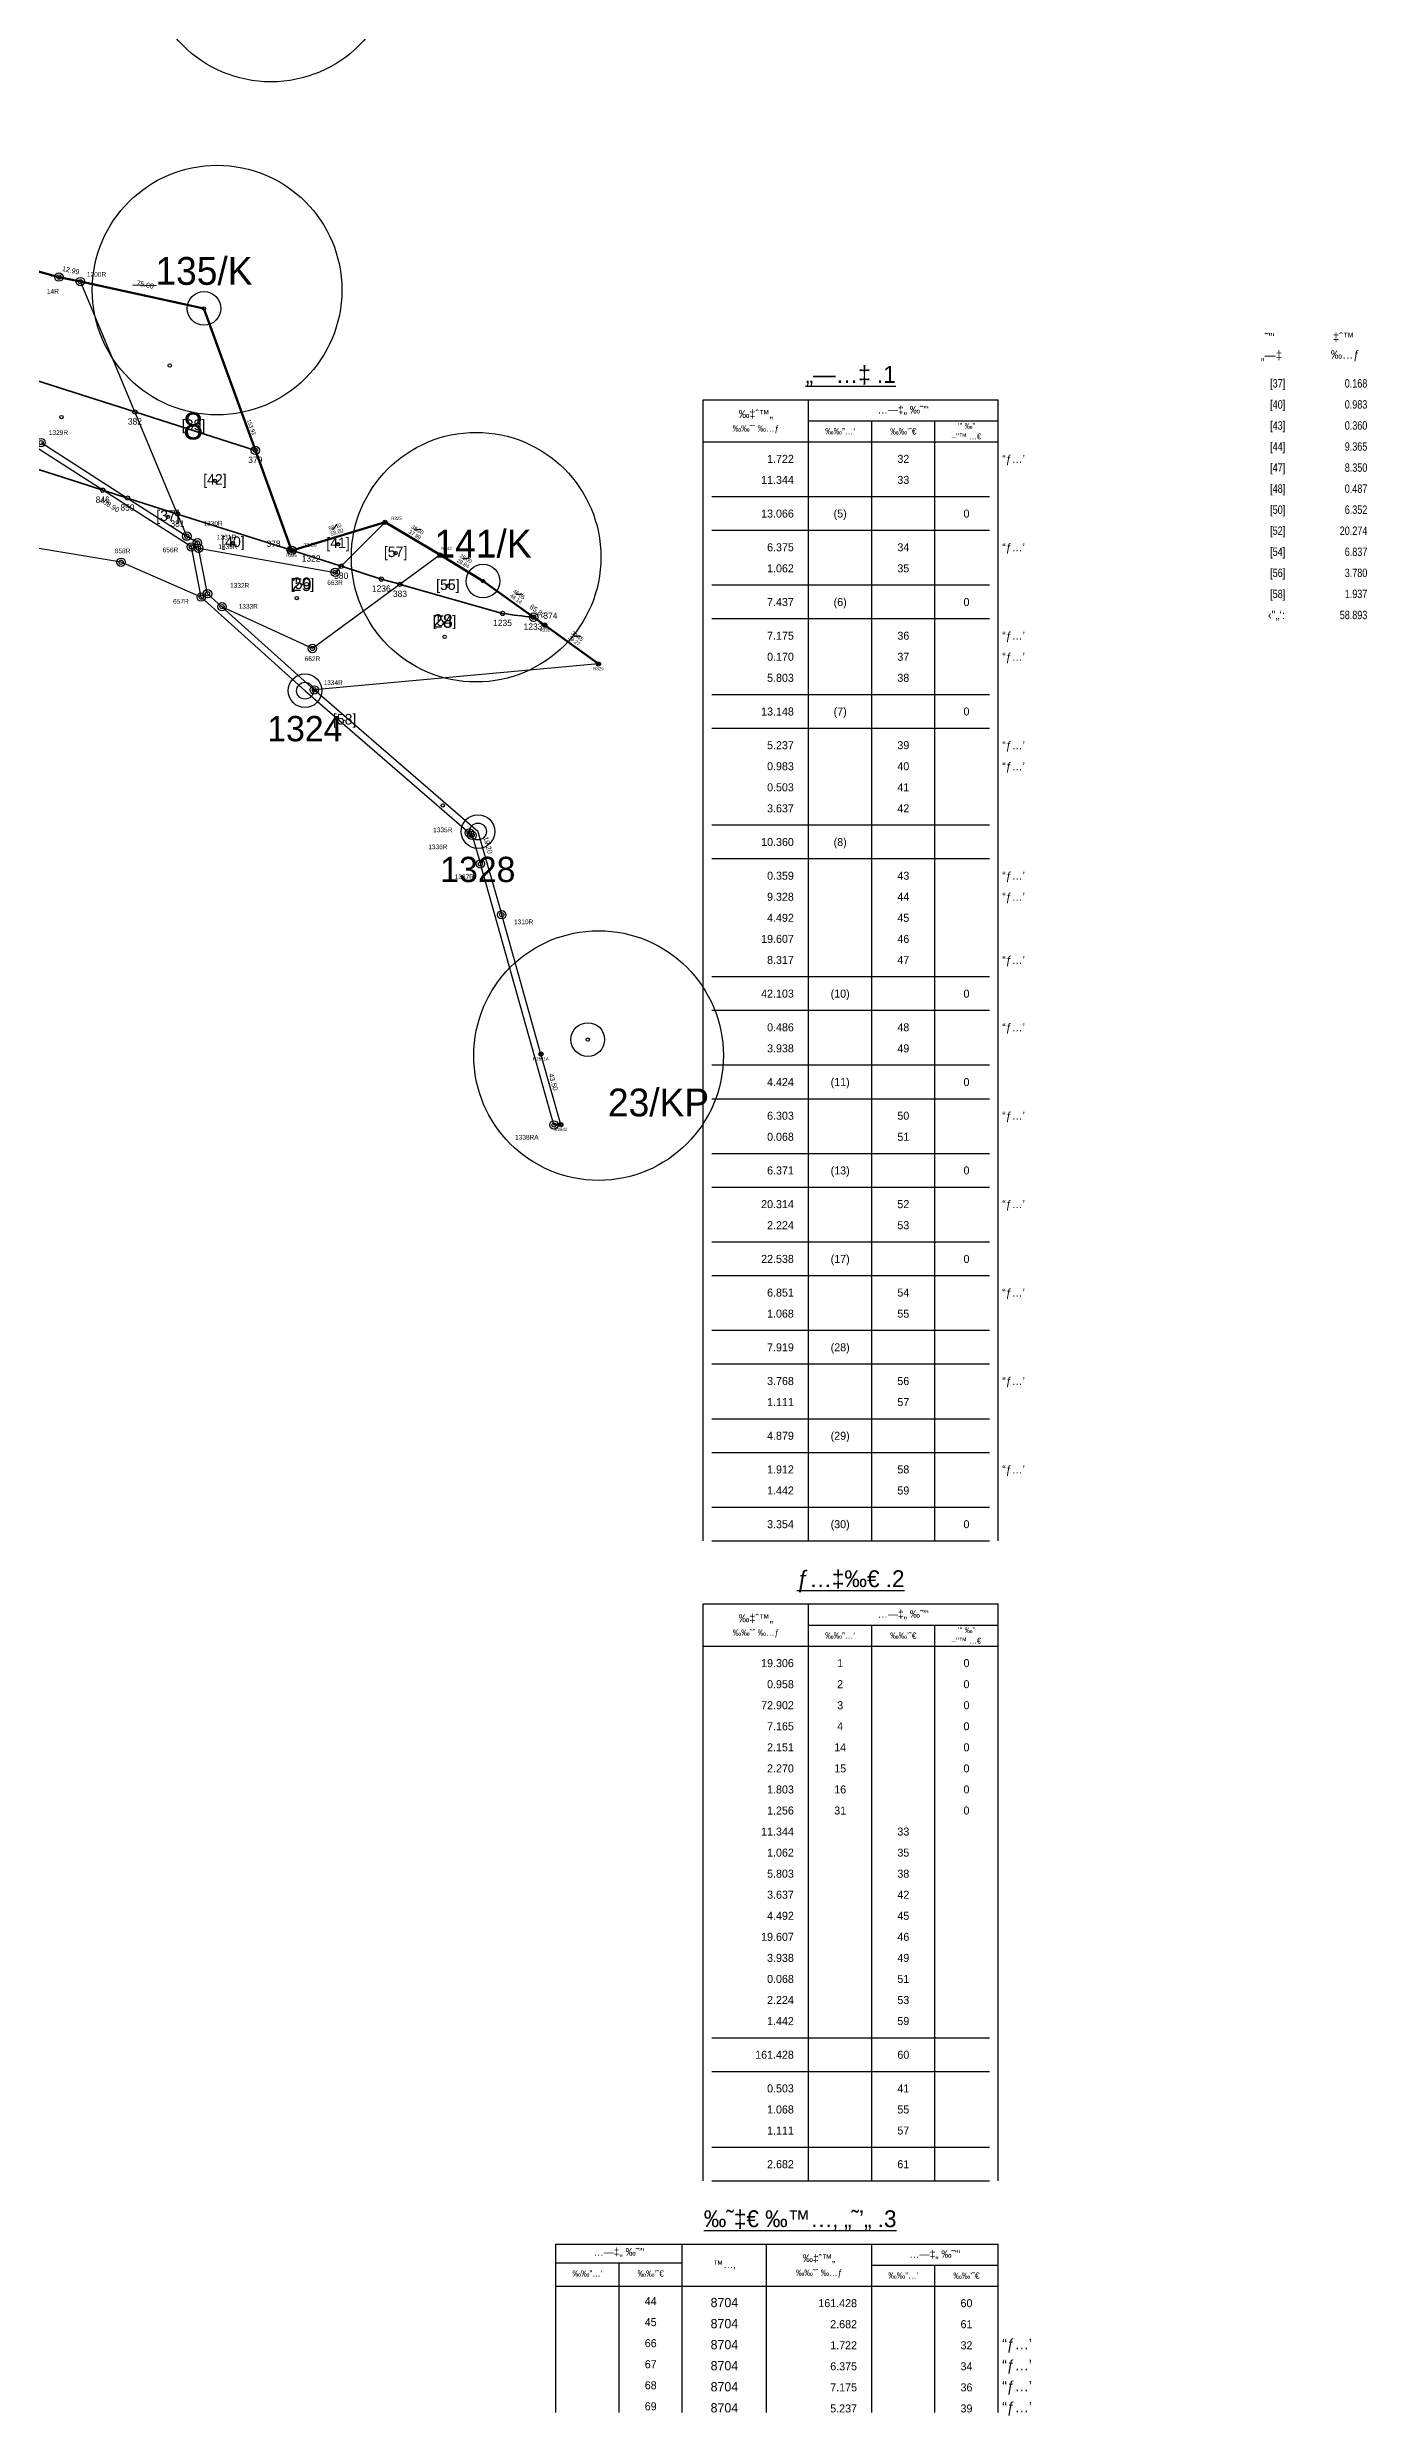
# Model space of a CAD drawing. Extents: x 203138 to 206017, y 706094 to 708786.
# Drawn here: x 205231 to 206017, y 706094 to 707500 of the extents above; entities that cross this region are included whole.
import ezdxf
from ezdxf.enums import TextEntityAlignment as Align

# ---------------------------------------------------------------- set-up
doc = ezdxf.new("R2010")
doc.units = 0
doc.header["$LTSCALE"] = 75
doc.header["$MEASUREMENT"] = 0
for name, color, linetype in [('DEF_POINT', 7, 'Continuous'), ('PCLS007R', 1, 'Continuous'), ('PCLS014', 5, 'Continuous'), ('SRVS006', 4, 'Continuous'), ('SRVS007', 7, 'Continuous'), ('ud_pclp004', 7, 'Continuous'), ('ud_pcls003', 30, 'Continuous'), ('UD_PCLS008', 2, 'Continuous'), ('UD_PCLS011', 7, 'Continuous'), ('UD_REP_TABLES', 7, 'Continuous'), ('UD_SRVS003', 4, 'Continuous'), ('UD_SRVS006', 6, 'Continuous'), ('UD_SRVS007', 3, 'Continuous')]:
    doc.layers.add(name, color=color, linetype=linetype)
doc.layers.add('ud_pclp001', color=3, linetype='Continuous', lineweight=60)
doc.layers.add('UD_PCLP011', color=1, linetype='Continuous', lineweight=35)
doc.layers.get('SRVS006').off()
doc.layers.get('SRVS007').off()
doc.styles.add('HEBTXT', font='HEBTXT.shx')

# ---------------------------------------------------------------- blocks, each defined once
blk = doc.blocks.new('SRVS006')
for radius in [1, 0.5]:
    blk.add_circle((0, 0), radius)
at = {"layer": 'DEFPOINTS'}
blk.add_circle((0, 0), 0.003, dxfattribs=at)
at = {"style": 'HEBTXT'}
blk.add_attdef('NAME', text='', height=1.5, dxfattribs=at).set_placement((-0.01, -3), align=Align.CENTER)
for tag, flags, p in [('KIND', 1, (0, -6.04, 0)), ('HEIGHT', 1, (0, -8, 0)), ('SOURCE-CODE', 9, (0, -9.96, 0)), ('MARK-CODE', 9, (0, -11.92, 0)), ('KIND_2', 9, (0, -14.1, 0)), ('UDKIND', 9, (0, -16.19, 0))]:
    blk.add_attdef(tag, text='', height=1.8, dxfattribs=dict(at, flags=flags)).set_placement(p, align=Align.CENTER)
blk = doc.blocks.new('PCLS014')
blk.add_circle((0, 0), 0.00313)
at = {"color": 240, "width": 3.5, "flags": 8}
blk.add_attdef('CROSS', text='', height=2, dxfattribs=at).set_placement((-0.1, 4.8), align=Align.MIDDLE)
at = {"style": 'HEBTXT', "width": 0.8}
blk.add_attdef('FRONT-LEN', text='', height=1.88, dxfattribs=at).set_placement((0, 1.2), align=Align.CENTER)
at = {"color": 240, "style": 'HEBTXT', "width": 0.8}
blk.add_attdef('REGISTER', text='', height=1.88, dxfattribs=at).set_placement((-0.1, 4.8), align=Align.MIDDLE)
at = {"style": 'HEBTXT'}
blk.add_attdef('NOTE', text='', height=1.88, dxfattribs=at).set_placement((0, 6.3), align=Align.CENTER)
blk = doc.blocks.new('PCLS007')
blk.add_circle((0, 0), 0.00313)
at = {"style": 'HEBTXT'}
blk.add_attdef('FRONT-LEN', text='', height=1.88, dxfattribs=at).set_placement((0, 1.25), align=Align.CENTER)
blk = doc.blocks.new('SRVS007')
blk.add_circle((0, 0), 0.5)
at = {"layer": 'DEFPOINTS'}
blk.add_circle((0, 0), 0.003, dxfattribs=at)
at = {"style": 'HEBTXT'}
blk.add_attdef('NAME', text='', height=1.5, dxfattribs=at).set_placement((-0.01, -3), align=Align.CENTER)
for tag, flags, p in [('KIND', 1, (0, -6.04, 0)), ('SOURCE-CODE', 9, (0, -9.96, 0)), ('MARK-CODE', 9, (0, -11.92, 0)), ('HEIGHT', 1, (0, -8, 0)), ('UDKIND', 9, (0, -16.29, 0)), ('KIND_2', 9, (0, -14.1, 0))]:
    blk.add_attdef(tag, text='', height=1.8, dxfattribs=dict(at, flags=flags)).set_placement(p, align=Align.CENTER)
blk = doc.blocks.new('PCLS003')
at = {"layer": 'DEF_POINT'}
for p, q in [((0.11, 0), (-0.11, 0)), ((0, -0.11), (0, 0.11))]:
    blk.add_line(p, q, dxfattribs=at)
at = {"style": 'HEBTXT'}
blk.add_attdef('PARCEL', text='', height=1.5, dxfattribs=at).set_placement((0, 0.7), align=Align.MIDDLE_CENTER)
at = {"style": 'HEBTXT', "flags": 1}
for tag, p in [('AREA_CALC', (0, -3.9)), ('BLOCK', (0, -1.9)), ('AREA_LEGAL', (0, -5.9)), ('LOT', (0, -8.5)), ('LAND_USE', (0, -12.5)), ('PLAN', (0, -10.5)), ('CAPTION', (0.04, -14.27))]:
    blk.add_attdef(tag, text='', height=1.5, dxfattribs=at).set_placement(p, align=Align.CENTER)
blk = doc.blocks.new('PCLS008')
at = {"layer": 'DEF_POINT'}
for p, q in [((0.1, 0), (-0.1, 0)), ((0, -0.1), (0, 0.1))]:
    blk.add_line(p, q, dxfattribs=at)
at = {"style": 'HEBTXT'}
blk.add_attdef('PARCEL', text='', height=1.5, dxfattribs=at).set_placement((0, 0.7), align=Align.MIDDLE_CENTER)
at = {"style": 'HEBTXT', "flags": 1}
for tag, p in [('AREA_LEGAL', (0, -5.9)), ('AREA_CALC', (0, -3.9)), ('LAND_USE', (0, -12.5)), ('BLOCK', (0, -1.9)), ('PLAN', (0, -10.5)), ('LOT', (0, -8.5)), ('CAPTION', (-0.2, -14.2))]:
    blk.add_attdef(tag, text='', height=1.5, dxfattribs=at).set_placement(p, align=Align.CENTER)
blk = doc.blocks.new('MRK')
blk.add_circle((0, 0), 1)
blk = doc.blocks.new('SRVS003')
for centre, radius in [((0, 0, 0), 1), ((0, 0), 0.1)]:
    blk.add_circle(centre, radius)
at = {"style": 'HEBTXT'}
for tag, height, p in [('NAME', 1.65, (0, 1.4)), ('HEIGHT', 1.8, (0, -3.2))]:
    blk.add_attdef(tag, text='', height=height, dxfattribs=at).set_placement(p, align=Align.CENTER)
for tag, flags, p in [('KIND', 1, (0, -5.4)), ('SOURCE-CODE', 9, (0, -7.6)), ('MARK-CODE', 9, (0, -9.8)), ('KIND_2', 9, (0, -11.97, 0)), ('UDKIND', 9, (0, -14.01))]:
    blk.add_attdef(tag, text='', height=1.8, dxfattribs=dict(at, flags=flags)).set_placement(p, align=Align.CENTER)
blk = doc.blocks.new('SU76_40')
for p, q in [((-70, 5), (0, 5)), ((-70, -5), (-70, 5)), ((-45, -5), (-45, 5)), ((-45, 0), (0, 0)), ((-30, -5), (-30, 0)), ((-15, -5), (-15, 0)), ((0, -5), (0, 5)), ((-70, -5), (0, -5))]:
    blk.add_line(p, q)
at = {"color": 2, "style": 'HEBTXT'}
for s, height, p in [('‰‡ˆ™„', 1.9, (-57.5, 1.5)), ('…—‡„ ‰˜”‘', 1.8, (-22.5, 2.5)), ('‰‰˜ˆ ‰…ƒ', 1.5, (-57.5, -2)), ('‰‰”…‘', 1.5, (-37.5, -2.5)), ('‰‰’˜€', 1.5, (-22.5, -2.5)), ('–"™ …€', 1.4, (-7.500235, -3.725256)), ('’" ‰”', 1.4, (-7.500235, -1.225256))]:
    blk.add_text(s, height=height, dxfattribs=at).set_placement(p, align=Align.MIDDLE)
at = {"style": 'HEBTXT'}
blk.add_attdef('TAB_NAME', text='', height=4, dxfattribs=at).set_placement((-35, 9), align=Align.CENTER)
blk = doc.blocks.new('SU76_41')
for p, q in [((-70, -5), (-70, 0)), ((-45, -5), (-45, 0)), ((-30, -5), (-30, 0)), ((-15, -5), (-15, 0)), ((0, -5), (0, 0))]:
    blk.add_line(p, q)
at = {"color": 2, "style": 'HEBTXT'}
blk.add_attdef('HN_AREA', text='', height=1.9, dxfattribs=at).set_placement((-48.5, -5), align=Align.RIGHT)
for tag, p in [('HN_FINAL', (-37.5, -5)), ('HN_TEMP', (-22.5, -5)), ('HN_TAB', (-7.5, -5))]:
    blk.add_attdef(tag, text='', height=1.9, dxfattribs=at).set_placement(p, align=Align.CENTER)
blk.add_attdef('REMARK', (1, -5), '', height=1.9, dxfattribs=at)
blk = doc.blocks.new('SU76_42')
for p, q in [((-70, -11), (-70, 0)), ((-45, -11), (-45, 0)), ((-30, -11), (-30, 0)), ((-15, -11), (-15, 0)), ((0, -11), (0, 0)), ((-68, -3), (-2, -3)), ((-68, -11), (-2, -11))]:
    blk.add_line(p, q)
at = {"color": 2, "style": 'HEBTXT'}
blk.add_attdef('REMARK', (1, -8), '', height=2.5, dxfattribs=at)
blk.add_attdef('HN_AREA', text='', height=1.9, dxfattribs=at).set_placement((-48.5, -8), align=Align.RIGHT)
for tag, p in [('HN_FINAL', (-37.5, -8)), ('HN_TEMP', (-22.5, -8)), ('HN_TAB', (-7.5, -8))]:
    blk.add_attdef(tag, text='', height=1.9, dxfattribs=at).set_placement(p, align=Align.CENTER)
blk = doc.blocks.new('SU76_45')
for p, q in [((-105, -5), (-105, 5)), ((-105, 5), (0, 5)), ((-105, 0.5), (-75, 0.5)), ((-90, -5), (-90, 0.5)), ((-75, -5), (-75, 5)), ((-55, -5), (-55, 5)), ((-30, -5), (-30, 5)), ((-30, 0), (0, 0)), ((-15, -5), (-15, 0)), ((0, -5), (0, 5)), ((-105, -5), (0, -5))]:
    blk.add_line(p, q)
at = {"color": 2, "style": 'HEBTXT'}
for s, height, p in [('…—‡„ ‰˜”‘', 1.8, (-90, 3)), ('™…‚', 1.8, (-65, 0)), ('‰‡ˆ™„', 1.8, (-42.5, 1.5)), ('…—‡„ ‰˜”‘', 1.8, (-15, 2.5)), ('‰‰”…‘', 1.5, (-97.5, -2)), ('‰‰’˜€', 1.5, (-82.5, -2)), ('‰‰˜ˆ ‰…ƒ', 1.5, (-42.5, -2)), ('‰‰”…‘', 1.5, (-22.5, -2.5)), ('‰‰’˜€', 1.5, (-7.5, -2.5))]:
    blk.add_text(s, height=height, dxfattribs=at).set_placement(p, align=Align.MIDDLE)
at = {"style": 'HEBTXT'}
blk.add_attdef('TAB_NAME', text='', height=4, dxfattribs=at).set_placement((-47, 9), align=Align.CENTER)
blk = doc.blocks.new('SU76_46')
for p, q in [((-105, -5), (-105, 0)), ((-90, -5), (-90, 0)), ((-75, -5), (-75, 0)), ((-55, -5), (-55, 0)), ((-30, -5), (-30, 0)), ((-15, -5), (-15, 0)), ((0, -5), (0, 0))]:
    blk.add_line(p, q)
at = {"color": 2, "style": 'HEBTXT'}
for tag, height, p in [('HN_FINAL2', 1.9, (-97.5, -4.5)), ('HN_TEMP2', 1.9, (-82.5, -4.5)), ('SU_GUS', 2.2, (-65, -5)), ('HN_FINAL', 1.9, (-22.5, -5)), ('HN_TEMP', 1.9, (-7.5, -5))]:
    blk.add_attdef(tag, text='', height=height, dxfattribs=at).set_placement(p, align=Align.CENTER)
blk.add_attdef('HN_AREA', text='', height=1.9, dxfattribs=at).set_placement((-33.5, -5), align=Align.RIGHT)
blk.add_attdef('REMARK', (1, -5), '', height=2.5, dxfattribs=at)
blk = doc.blocks.new('SU76_47')
at = {"color": 2, "style": 'HEBTXT'}
for s, p in [('˜”‘', (-25.67, 1.97)), ('‡ˆ™', (-8.15, 1.97)), ('„—‡', (-25.27, -2.43)), ('‰…ƒ', (-7.75, -2.43))]:
    blk.add_text(s, height=2, dxfattribs=at).set_placement(p, align=Align.MIDDLE)
blk = doc.blocks.new('SU76_48')
at = {"color": 2, "style": 'HEBTXT', "width": 0.8}
for tag, p in [('HN_NUMB', (-22, -5)), ('HN_AREA', (-2.5, -5))]:
    blk.add_attdef(tag, text='', height=2, dxfattribs=at).set_placement(p, align=Align.RIGHT)
blk = doc.blocks.new('SU76_49')
at = {"color": 0, "style": 'HEBTXT'}
blk.add_text('‹"„‘:', height=2, dxfattribs=at).set_placement((-22.05, -5), align=Align.RIGHT)
at = {"color": 0, "style": 'HEBTXT', "width": 0.8}
blk.add_attdef('HN_AREA', text='', height=2, dxfattribs=at).set_placement((-2.5, -5), align=Align.RIGHT)

msp = doc.modelspace()

# ---------------------------------------------------------------- linework, layer by layer
at = {"layer": 'PCLS007R', "flags": 128}
msp.add_lwpolyline([(205281.5, 707359.3), (205295.7, 707359)], dxfattribs=at)
at = {"layer": 'ud_pclp001'}
for p, q in [((205212.6, 707370.9), (205237.7, 707364)), ((205237.7, 707364), (205250.4, 707361.3)), ((205250.4, 707361.3), (205323.8, 707345.4, 116.3)), ((205354.3, 707261.1, 48.1), (205323.8, 707345.4, 116.3)), ((205375.7, 707201.8, 0.1), (205354.3, 707261.1, 48.1)), ((205431.3, 707218.4), (205376, 707201.7)), ((205464, 707199), (205431.3, 707218.4)), ((205375.8, 707201.6), (205375.7, 707201.8, 0.1)), ((205376, 707201.7), (205375.8, 707201.6)), ((205489.5, 707183.5), (205464, 707199)), ((205519.5, 707162.1), (205489.5, 707183.5)), ((205526.2, 707157.3), (205519.5, 707162.1)), ((205526.2, 707157.3), (205558, 707134.3)), ((205535.7, 706860.8), (205531.6, 706860.6))]:
    msp.add_line(p, q, dxfattribs=at)
at = {"layer": 'ud_pclp004', "linetype": 'Continuous'}
for p, q in [((205282.8, 707283.9), (205250.4, 707361.3)), ((205308.1, 707223.3), (205282.8, 707283.9)), ((205263.7, 707237.5), (205225.2, 707262.2)), ((205227.1, 707265.7), (205278.4, 707232.8)), ((205316.3, 707203.8), (205263.7, 707237.5)), ((205278.4, 707232.8), (205313.6, 707210.2)), ((205313.6, 707210.2), (205308.1, 707223.3)), ((205274.6, 707194.7), (205206.8, 707206)), ((205319.9, 707206.2), (205313.6, 707210.2)), ((205320.6, 707203), (205319.9, 707206.2)), ((205322.2, 707174), (205274.6, 707194.7)), ((205322.2, 707174), (205316.3, 707203.8)), ((205325.9, 707176), (205320.6, 707203)), ((205334.5, 707168.3), (205325.9, 707176)), ((205383.8, 707118.4), (205322.2, 707174)), ((205334.5, 707168.3), (205389.3, 707118.9)), ((205383.8, 707118.4), (205481.3, 707034)), ((205486.5, 707034.8), (205389.3, 707118.9)), ((205481.3, 707034), (205483, 707032.5)), ((205483, 707032.5), (205487.9, 707015.6)), ((205486.5, 707034.8), (205491.8, 707016.3)), ((205531.6, 706860.6), (205487.9, 707015.6)), ((205491.8, 707016.3), (205500.6, 706985.4)), ((205523.9, 706902.7), (205500.6, 706985.4)), ((205535.7, 706860.8), (205523.9, 706902.7))]:
    msp.add_line(p, q, dxfattribs=at)
at = {"layer": 'ud_pclp004'}
for p, q in [((205405.3, 707192.3), (205431.3, 707218.4)), ((205320.6, 707203), (205401.7, 707188.7)), ((205401.7, 707188.7), (205405.3, 707192.3)), ((205464, 707199), (205440.2, 707181.6)), ((205440.2, 707181.6), (205388.2, 707143.5)), ((205388.2, 707143.5), (205334.5, 707168.3)), ((205558, 707134.3), (205389.3, 707118.9))]:
    msp.add_line(p, q, dxfattribs=at)
at = {"layer": 'UD_PCLP011'}
for p, q in [((205282.8, 707283.9), (205172.8, 707319)), ((205354.3, 707261.1), (205282.8, 707283.9)), ((205185.9, 707262.3), (205249.7, 707242)), ((205249.7, 707242), (205263.7, 707237.5)), ((205263.7, 707237.5), (205278.4, 707232.8)), ((205278.4, 707232.8), (205308.1, 707223.3)), ((205308.1, 707223.3), (205375.7, 707201.8)), ((205376, 707201.7), (205376.2, 707201.6)), ((205376.2, 707201.6), (205377.5, 707201.2)), ((205377.5, 707201.2), (205405.3, 707192.3)), ((205405.3, 707192.3), (205405.4, 707192.3)), ((205405.4, 707192.3), (205429.1, 707184.7)), ((205429.1, 707184.7), (205440.2, 707181.6)), ((205440.2, 707181.6), (205441.1, 707181.3)), ((205441.1, 707181.3), (205501.1, 707164.3))]:
    msp.add_line(p, q, dxfattribs=at)
for start, end in [(260.731, 265.3585), (265.3585, 265.4509)]:
    msp.add_arc((205537.4, 707386.4), 225, start, end, dxfattribs=at)
at = {"layer": 'UD_SRVS003', "color": 161}
for centre in [(205363.6, 707554), (205331.6, 707356.3), (205485.4, 707197.7), (205558.1, 706901.8)]:
    msp.add_circle(centre, 74.1, dxfattribs=at)

# ---------------------------------------------------------------- block references
at = {"layer": 'PCLS007R'}
ref = msp.add_blockref('PCLS007', (205244.1, 707362.7), dxfattribs=dict(at, xscale=2.5, yscale=2.5, zscale=2.5, rotation=347.7820594965361))
ref.add_attrib('FRONT-LEN', '12.99', dxfattribs={"layer": '0', "height": 3, "rotation": 347.7821, "style": 'HEBTXT'}).set_placement((205244.4, 707366.6), align=Align.CENTER)
ref = msp.add_blockref('PCLS007', (205287.1, 707353.4), dxfattribs=dict(at, xscale=2.5, yscale=2.5, zscale=2.5, rotation=347.8076034029528))
ref.add_attrib('FRONT-LEN', '75.00', dxfattribs={"layer": '0', "height": 3, "rotation": 347.8076, "style": 'HEBTXT'}).set_placement((205288.6, 707358.1), align=Align.CENTER)
ref = msp.add_blockref('PCLS007', (205270.8, 707233, 0), dxfattribs=dict(at, xscale=2.5, yscale=2.5, zscale=2.5, rotation=327.3286907816366))
ref.add_attrib('FRONT-LEN', '108.90', dxfattribs={"layer": '0', "height": 3, "rotation": 327.3287, "style": 'HEBTXT'}).set_placement((205267, 707227.5, 0), align=Align.CENTER)
ref = msp.add_blockref('PCLS007', (205524.2, 707158.5, 0), dxfattribs=dict(at, xscale=2.5, yscale=2.5, zscale=2.5, rotation=324.2167202484122))
ref.add_attrib('FRONT-LEN', '85.80', dxfattribs={"layer": '0', "height": 3, "rotation": 324.2167, "style": 'HEBTXT'}).set_placement((205521, 707164.5, 0), align=Align.CENTER)
ref = msp.add_blockref('PCLS007', (205489.2, 707025.6, 0), dxfattribs=dict(at, xscale=2.5, yscale=2.5, zscale=2.5, rotation=285.9249856069135))
ref.add_attrib('FRONT-LEN', '19.20', dxfattribs={"layer": '0', "height": 3, "rotation": 285.925, "style": 'HEBTXT'}).set_placement((205491, 707026.3, 0), align=Align.CENTER)
ref = msp.add_blockref('PCLS007', (205529.8, 706881.7), dxfattribs=dict(at, xscale=2.5, yscale=2.5, zscale=2.5, rotation=285.9165705576149))
ref.add_attrib('FRONT-LEN', '43.50', dxfattribs={"layer": '0', "height": 3, "rotation": 285.9166, "style": 'HEBTXT'}).set_placement((205529.8, 706885.7), align=Align.CENTER)
at = {"layer": 'PCLS014'}
ref = msp.add_blockref('PCLS014', (205349.4, 707273.9), dxfattribs=dict(at, xscale=1.250000000007115, yscale=1.250000000007115, zscale=1.250000000007115, rotation=290.037169028241))
ref.add_attrib('FRONT-LEN', '153.93', dxfattribs={"layer": '0', "height": 2.34, "rotation": 290.0372, "style": 'HEBTXT', "width": 0.8}).set_placement((205350.9, 707274.5), align=Align.CENTER)
ref = msp.add_blockref('PCLS014', (205386.9, 707202.2), dxfattribs=dict(at, xscale=1.249999999999005, yscale=1.249999999999005, zscale=1.249999999999005, rotation=3.246978045508742))
ref.add_attrib('REGISTER', '22.30', dxfattribs={"layer": '0', "color": 240, "height": 2.34, "rotation": 3.247, "style": 'HEBTXT', "width": 0.8}).set_placement((205386.8, 707203.8), align=Align.CENTER)
ref = msp.add_blockref('PCLS014', (205403.5, 707210), dxfattribs=dict(at, xscale=1.249999999994591, yscale=1.249999999994591, zscale=1.249999999994591, rotation=16.82602762602178))
ref.add_attrib('FRONT-LEN', '58.00', dxfattribs={"layer": '0', "height": 2.34, "rotation": 16.826, "style": 'HEBTXT', "width": 0.8}).set_placement((205403.1, 707211.5), align=Align.CENTER)
ref.add_attrib('REGISTER', '58.10', dxfattribs={"layer": '0', "color": 240, "height": 2.34, "rotation": 16.826, "style": 'HEBTXT', "width": 0.8}).set_placement((205401.6, 707215.7), align=Align.MIDDLE)
ref.add_attrib('CROSS', '/', dxfattribs={"layer": '0', "color": 240, "height": 2.5, "rotation": 16.826, "width": 5, "flags": 8}).set_placement((205401.6, 707215.7), align=Align.MIDDLE)
ref = msp.add_blockref('PCLS014', (205447.6, 707208.7), dxfattribs=dict(at, xscale=1.249999999997242, yscale=1.249999999997242, zscale=1.249999999997242, rotation=329.289740070743))
ref.add_attrib('FRONT-LEN', '37.99', dxfattribs={"layer": '0', "height": 2.34, "rotation": 329.2897, "style": 'HEBTXT', "width": 0.8}).set_placement((205448.4, 707210), align=Align.CENTER)
ref.add_attrib('REGISTER', '38.20', dxfattribs={"layer": '0', "color": 240, "height": 2.34, "rotation": 329.2897, "style": 'HEBTXT', "width": 0.8}).set_placement((205450.6, 707214), align=Align.MIDDLE)
ref.add_attrib('CROSS', '/', dxfattribs={"layer": '0', "color": 240, "height": 2.5, "rotation": 329.2897, "width": 5, "flags": 8}).set_placement((205450.6, 707214), align=Align.MIDDLE)
ref = msp.add_blockref('PCLS014', (205476.4, 707191.6), dxfattribs=dict(at, xscale=1.249999999991753, yscale=1.249999999991753, zscale=1.249999999991753, rotation=329.2917375515696))
ref.add_attrib('FRONT-LEN', '28.84', dxfattribs={"layer": '0', "height": 2.34, "rotation": 329.2917, "style": 'HEBTXT', "width": 0.8}).set_placement((205477.1, 707193), align=Align.CENTER)
ref.add_attrib('REGISTER', '29.00', dxfattribs={"layer": '0', "color": 240, "height": 2.34, "rotation": 329.2917, "style": 'HEBTXT', "width": 0.8}).set_placement((205479.3, 707196.9), align=Align.MIDDLE)
ref.add_attrib('CROSS', '/', dxfattribs={"layer": '0', "color": 240, "height": 2.5, "rotation": 329.2917, "width": 5, "flags": 8}).set_placement((205479.3, 707196.9), align=Align.MIDDLE)
ref = msp.add_blockref('PCLS014', (205507.5, 707170.8), dxfattribs=dict(at, xscale=1.250000000012624, yscale=1.250000000012624, zscale=1.250000000012624, rotation=324.188071313771))
ref.add_attrib('FRONT-LEN', '46.14', dxfattribs={"layer": '0', "height": 2.34, "rotation": 324.1881, "style": 'HEBTXT', "width": 0.8}).set_placement((205508.4, 707172), align=Align.CENTER)
ref.add_attrib('REGISTER', '46.35', dxfattribs={"layer": '0', "color": 240, "height": 2.34, "rotation": 324.1881, "style": 'HEBTXT', "width": 0.8}).set_placement((205510.9, 707175.7), align=Align.MIDDLE)
ref.add_attrib('CROSS', '/', dxfattribs={"layer": '0', "color": 240, "height": 2.5, "rotation": 324.1881, "width": 5, "flags": 8}).set_placement((205510.9, 707175.7), align=Align.MIDDLE)
ref = msp.add_blockref('PCLS014', (205542.1, 707145.8), dxfattribs=dict(at, xscale=1.249999999986536, yscale=1.249999999986536, zscale=1.249999999986536, rotation=324.20111768225))
ref.add_attrib('FRONT-LEN', '39.27', dxfattribs={"layer": '0', "height": 2.34, "rotation": 324.2011, "style": 'HEBTXT', "width": 0.8}).set_placement((205543, 707147.1), align=Align.CENTER)
ref.add_attrib('REGISTER', '39.45', dxfattribs={"layer": '0', "color": 240, "height": 2.34, "rotation": 324.2011, "style": 'HEBTXT', "width": 0.8}).set_placement((205545.5, 707150.8), align=Align.MIDDLE)
ref.add_attrib('CROSS', '/', dxfattribs={"layer": '0', "color": 240, "height": 2.5, "rotation": 324.2011, "width": 5, "flags": 8}).set_placement((205545.5, 707150.8), align=Align.MIDDLE)
at = {"layer": 'SRVS006', "xscale": 2.5, "yscale": 2.5, "zscale": 2.5}
for p in [(205237.7, 707364), (205250.4, 707361.3), (205354.3, 707261.1), (205431.3, 707218.4), (205313.6, 707210.2), (205316.3, 707203.8), (205319.9, 707206.2), (205320.6, 707203), (205375.7, 707201.8), (205375.8, 707201.6), (205376, 707201.7), (205274.6, 707194.7), (205401.7, 707188.7), (205464, 707199), (205322.2, 707174), (205325.9, 707176), (205334.5, 707168.3), (205519.5, 707162.1), (205526.2, 707157.3), (205388.2, 707143.5), (205558, 707134.3), (205383.8, 707118.4), (205389.3, 707118.9), (205481.3, 707034), (205486.5, 707034.8), (205483, 707032.5), (205487.9, 707015.6), (205500.6, 706985.4), (205523.9, 706902.7), (205531.6, 706860.6), (205535.7, 706860.8)]:
    msp.add_blockref('SRVS006', p, dxfattribs=at)
at = {"layer": 'SRVS007', "xscale": 2.5, "yscale": 2.5, "zscale": 2.5}
for p in [(205282.8, 707283.9), (205263.7, 707237.5), (205278.4, 707232.8), (205308.1, 707223.3), (205405.3, 707192.3), (205429.1, 707184.7), (205440.2, 707181.6), (205501.1, 707164.3), (205519.2, 707162.1)]:
    msp.add_blockref('SRVS007', p, dxfattribs=at)
at = {"layer": 'ud_pcls003'}
ref = msp.add_blockref('PCLS003', (205317.4, 707275.6), dxfattribs=dict(at, xscale=5, yscale=5, zscale=5))
ref.add_attrib('PARCEL', '8', dxfattribs={"layer": '0', "height": 16, "style": 'HEBTXT'}).set_placement((205317.4, 707275.6), align=Align.MIDDLE_CENTER)
ref = msp.add_blockref('PCLS003', (205381.8, 707181.6), dxfattribs=dict(at, xscale=2.5, yscale=2.5, zscale=2.5))
ref.add_attrib('PARCEL', '29', dxfattribs={"layer": '0', "height": 8, "style": 'HEBTXT'}).set_placement((205381.8, 707181.6), align=Align.MIDDLE_CENTER)
ref = msp.add_blockref('PCLS003', (205465.6, 707159.8), dxfattribs=dict(at, xscale=2.5, yscale=2.5, zscale=2.5))
ref.add_attrib('PARCEL', '28', dxfattribs={"layer": '0', "height": 8, "style": 'HEBTXT'}).set_placement((205465.6, 707159.8), align=Align.MIDDLE_CENTER)
at = {"layer": 'UD_PCLS008'}
ref = msp.add_blockref('PCLS008', (205317.6, 707275.5), dxfattribs=dict(at, xscale=1.25, yscale=1.25, zscale=1.25))
ref.add_attrib('PARCEL', '[39]', dxfattribs={"layer": '0', "height": 6.25, "style": 'HEBTXT'}).set_placement((205317.6, 707275.5), align=Align.MIDDLE)
ref = msp.add_blockref('PCLS008', (205330.3, 707243.1), dxfattribs=dict(at, xscale=1.25, yscale=1.25, zscale=1.25))
ref.add_attrib('PARCEL', '[42]', dxfattribs={"layer": '0', "height": 6.25, "style": 'HEBTXT'}).set_placement((205330.3, 707243.1), align=Align.MIDDLE)
ref = msp.add_blockref('PCLS008', (205302.4, 707221.6), dxfattribs=dict(at, xscale=1.25, yscale=1.25, zscale=1.25))
ref.add_attrib('PARCEL', '[37]', dxfattribs={"layer": '0', "height": 6.25, "style": 'HEBTXT'}).set_placement((205302.4, 707221.6), align=Align.MIDDLE)
ref = msp.add_blockref('PCLS008', (205341, 707206.1), dxfattribs=dict(at, xscale=1.25, yscale=1.25, zscale=1.25))
ref.add_attrib('PARCEL', '[40]', dxfattribs={"layer": '0', "height": 6.25, "style": 'HEBTXT'}).set_placement((205341, 707206.1), align=Align.MIDDLE)
ref = msp.add_blockref('PCLS008', (205403.4, 707205.4), dxfattribs=dict(at, xscale=1.25, yscale=1.25, zscale=1.25))
ref.add_attrib('PARCEL', '[41]', dxfattribs={"layer": '0', "height": 6.25, "style": 'HEBTXT'}).set_placement((205403.4, 707205.4), align=Align.MIDDLE)
ref = msp.add_blockref('PCLS008', (205437.6, 707200.1), dxfattribs=dict(at, xscale=1.25, yscale=1.25, zscale=1.25))
ref.add_attrib('PARCEL', '[57]', dxfattribs={"layer": '0', "height": 6.25, "style": 'HEBTXT'}).set_placement((205437.6, 707200.1), align=Align.MIDDLE)
ref = msp.add_blockref('PCLS008', (205382.3, 707181.2), dxfattribs=dict(at, xscale=1.25, yscale=1.25, zscale=1.25))
ref.add_attrib('PARCEL', '[56]', dxfattribs={"layer": '0', "height": 6.25, "style": 'HEBTXT'}).set_placement((205382.3, 707181.2), align=Align.MIDDLE)
ref = msp.add_blockref('PCLS008', (205468.6, 707180.6), dxfattribs=dict(at, xscale=1.25, yscale=1.25, zscale=1.25))
ref.add_attrib('PARCEL', '[55]', dxfattribs={"layer": '0', "height": 6.25, "style": 'HEBTXT'}).set_placement((205468.6, 707180.6), align=Align.MIDDLE)
ref = msp.add_blockref('PCLS008', (205466.6, 707159.2), dxfattribs=dict(at, xscale=1.25, yscale=1.25, zscale=1.25))
ref.add_attrib('PARCEL', '[54]', dxfattribs={"layer": '0', "height": 6.25, "style": 'HEBTXT'}).set_placement((205466.6, 707159.2), align=Align.MIDDLE)
ref = msp.add_blockref('PCLS008', (205407.3, 707100.7), dxfattribs=dict(at, xscale=1.25, yscale=1.25, zscale=1.25))
ref.add_attrib('PARCEL', '[58]', dxfattribs={"layer": '0', "height": 6.25, "style": 'HEBTXT'}).set_placement((205407.3, 707100.7), align=Align.MIDDLE)
at = {"layer": 'UD_PCLS011'}
for p in [(205303.5, 707311.5), (205239.2, 707280.9), (205330.3, 707243.1), (205302.4, 707221.6), (205341, 707206.1), (205403.4, 707205.4), (205437.6, 707200.1), (205468.6, 707180.6), (205378.9, 707173.4), (205466.7, 707150.4), (205465.6, 707050.3)]:
    msp.add_blockref('MRK', p, dxfattribs=at)
at = {"layer": 'UD_REP_TABLES', "xscale": 2.5, "yscale": 2.5}
msp.add_blockref('SU76_47', (206020.8, 707323.4), dxfattribs=at)
for name, p, values in [('SU76_40', (205795.3, 707278.7), {'TAB_NAME': '%%u„—…‡ .1'}), ('SU76_48', (206020.8, 707310.9), {'HN_NUMB': '[37]', 'HN_AREA': '0.168'}), ('SU76_48', (206020.8, 707298.4), {'HN_NUMB': '[40]', 'HN_AREA': '0.983'}), ('SU76_48', (206020.8, 707285.9), {'HN_NUMB': '[43]', 'HN_AREA': '0.360'}), ('SU76_41', (205795.3, 707266.2), {'HN_TEMP': '32', 'HN_AREA': '1.722', 'REMARK': '“ƒ…’'}), ('SU76_48', (206020.8, 707273.4), {'HN_NUMB': '[44]', 'HN_AREA': '9.365'}), ('SU76_41', (205795.3, 707253.7), {'HN_TEMP': '33', 'HN_AREA': '11.344'}), ('SU76_48', (206020.8, 707260.9), {'HN_NUMB': '[47]', 'HN_AREA': '8.350'}), ('SU76_42', (205795.3, 707241.2), {'HN_TAB': '0', 'HN_FINAL': '(5)', 'HN_AREA': '13.066'}), ('SU76_48', (206020.8, 707248.4), {'HN_NUMB': '[48]', 'HN_AREA': '0.487'}), ('SU76_48', (206020.8, 707235.9), {'HN_NUMB': '[50]', 'HN_AREA': '6.352'}), ('SU76_41', (205795.3, 707213.7), {'HN_TEMP': '34', 'HN_AREA': '6.375', 'REMARK': '“ƒ…’'}), ('SU76_48', (206020.8, 707223.4), {'HN_NUMB': '[52]', 'HN_AREA': '20.274'}), ('SU76_41', (205795.3, 707201.2), {'HN_TEMP': '35', 'HN_AREA': '1.062'}), ('SU76_48', (206020.8, 707210.9), {'HN_NUMB': '[54]', 'HN_AREA': '6.837'}), ('SU76_48', (206020.8, 707198.4), {'HN_NUMB': '[56]', 'HN_AREA': '3.780'}), ('SU76_42', (205795.3, 707188.7), {'HN_TAB': '0', 'HN_FINAL': '(6)', 'HN_AREA': '7.437'}), ('SU76_48', (206020.8, 707185.9), {'HN_NUMB': '[58]', 'HN_AREA': '1.937'}), ('SU76_49', (206020.8, 707173.4), {'HN_AREA': '58.893'}), ('SU76_41', (205795.3, 707161.2), {'HN_TEMP': '36', 'HN_AREA': '7.175', 'REMARK': '“ƒ…’'}), ('SU76_41', (205795.3, 707148.7), {'HN_TEMP': '37', 'HN_AREA': '0.170', 'REMARK': '“ƒ…’'}), ('SU76_41', (205795.3, 707136.2), {'HN_TEMP': '38', 'HN_AREA': '5.803'}), ('SU76_42', (205795.3, 707123.7), {'HN_TAB': '0', 'HN_FINAL': '(7)', 'HN_AREA': '13.148'}), ('SU76_41', (205795.3, 707096.2), {'HN_TEMP': '39', 'HN_AREA': '5.237', 'REMARK': '“ƒ…’'}), ('SU76_41', (205795.3, 707083.7), {'HN_TEMP': '40', 'HN_AREA': '0.983', 'REMARK': '“ƒ…’'}), ('SU76_41', (205795.3, 707071.2), {'HN_TEMP': '41', 'HN_AREA': '0.503'}), ('SU76_41', (205795.3, 707058.7), {'HN_TEMP': '42', 'HN_AREA': '3.637'}), ('SU76_42', (205795.3, 707046.2), {'HN_FINAL': '(8)', 'HN_AREA': '10.360'}), ('SU76_41', (205795.3, 707018.7), {'HN_TEMP': '43', 'HN_AREA': '0.359', 'REMARK': '“ƒ…’'}), ('SU76_41', (205795.3, 707006.2), {'HN_TEMP': '44', 'HN_AREA': '9.328', 'REMARK': '“ƒ…’'}), ('SU76_41', (205795.3, 706993.7), {'HN_TEMP': '45', 'HN_AREA': '4.492'}), ('SU76_41', (205795.3, 706981.2), {'HN_TEMP': '46', 'HN_AREA': '19.607'}), ('SU76_41', (205795.3, 706968.7), {'HN_TEMP': '47', 'HN_AREA': '8.317', 'REMARK': '“ƒ…’'}), ('SU76_42', (205795.3, 706956.2), {'HN_TAB': '0', 'HN_FINAL': '(10)', 'HN_AREA': '42.103'}), ('SU76_41', (205795.3, 706928.7), {'HN_TEMP': '48', 'HN_AREA': '0.486', 'REMARK': '“ƒ…’'}), ('SU76_41', (205795.3, 706916.2), {'HN_TEMP': '49', 'HN_AREA': '3.938'}), ('SU76_42', (205795.3, 706903.7), {'HN_TAB': '0', 'HN_FINAL': '(11)', 'HN_AREA': '4.424'}), ('SU76_41', (205795.3, 706876.2), {'HN_TEMP': '50', 'HN_AREA': '6.303', 'REMARK': '“ƒ…’'}), ('SU76_41', (205795.3, 706863.7), {'HN_TEMP': '51', 'HN_AREA': '0.068'}), ('SU76_42', (205795.3, 706851.2), {'HN_TAB': '0', 'HN_FINAL': '(13)', 'HN_AREA': '6.371'}), ('SU76_41', (205795.3, 706823.7), {'HN_TEMP': '52', 'HN_AREA': '20.314', 'REMARK': '“ƒ…’'}), ('SU76_41', (205795.3, 706811.2), {'HN_TEMP': '53', 'HN_AREA': '2.224'}), ('SU76_42', (205795.3, 706798.7), {'HN_TAB': '0', 'HN_FINAL': '(17)', 'HN_AREA': '22.538'}), ('SU76_41', (205795.3, 706771.2), {'HN_TEMP': '54', 'HN_AREA': '6.851', 'REMARK': '“ƒ…’'}), ('SU76_41', (205795.3, 706758.7), {'HN_TEMP': '55', 'HN_AREA': '1.068'}), ('SU76_42', (205795.3, 706746.2), {'HN_FINAL': '(28)', 'HN_AREA': '7.919'}), ('SU76_41', (205795.3, 706718.7), {'HN_TEMP': '56', 'HN_AREA': '3.768', 'REMARK': '“ƒ…’'}), ('SU76_41', (205795.3, 706706.2), {'HN_TEMP': '57', 'HN_AREA': '1.111'}), ('SU76_42', (205795.3, 706693.7), {'HN_FINAL': '(29)', 'HN_AREA': '4.879'}), ('SU76_41', (205795.3, 706666.2), {'HN_TEMP': '58', 'HN_AREA': '1.912', 'REMARK': '“ƒ…’'}), ('SU76_41', (205795.3, 706653.7), {'HN_TEMP': '59', 'HN_AREA': '1.442'}), ('SU76_42', (205795.3, 706641.2), {'HN_TAB': '0', 'HN_FINAL': '(30)', 'HN_AREA': '3.354'}), ('SU76_40', (205795.3, 706563.7), {'TAB_NAME': '%%uƒ…‡‰€ .2'}), ('SU76_41', (205795.3, 706551.2), {'HN_TAB': '0', 'HN_FINAL': '1', 'HN_AREA': '19.306'}), ('SU76_41', (205795.3, 706538.7), {'HN_TAB': '0', 'HN_FINAL': '2', 'HN_AREA': '0.958'}), ('SU76_41', (205795.3, 706526.2), {'HN_TAB': '0', 'HN_FINAL': '3', 'HN_AREA': '72.902'}), ('SU76_41', (205795.3, 706513.7), {'HN_TAB': '0', 'HN_FINAL': '4', 'HN_AREA': '7.165'}), ('SU76_41', (205795.3, 706501.2), {'HN_TAB': '0', 'HN_FINAL': '14', 'HN_AREA': '2.151'}), ('SU76_41', (205795.3, 706488.7), {'HN_TAB': '0', 'HN_FINAL': '15', 'HN_AREA': '2.270'}), ('SU76_41', (205795.3, 706476.2), {'HN_TAB': '0', 'HN_FINAL': '16', 'HN_AREA': '1.803'}), ('SU76_41', (205795.3, 706463.7), {'HN_TAB': '0', 'HN_FINAL': '31', 'HN_AREA': '1.256'}), ('SU76_41', (205795.3, 706451.2), {'HN_TEMP': '33', 'HN_AREA': '11.344'}), ('SU76_41', (205795.3, 706438.7), {'HN_TEMP': '35', 'HN_AREA': '1.062'}), ('SU76_41', (205795.3, 706426.2), {'HN_TEMP': '38', 'HN_AREA': '5.803'}), ('SU76_41', (205795.3, 706413.7), {'HN_TEMP': '42', 'HN_AREA': '3.637'}), ('SU76_41', (205795.3, 706401.2), {'HN_TEMP': '45', 'HN_AREA': '4.492'}), ('SU76_41', (205795.3, 706388.7), {'HN_TEMP': '46', 'HN_AREA': '19.607'}), ('SU76_41', (205795.3, 706376.2), {'HN_TEMP': '49', 'HN_AREA': '3.938'}), ('SU76_41', (205795.3, 706363.7), {'HN_TEMP': '51', 'HN_AREA': '0.068'}), ('SU76_41', (205795.3, 706351.2), {'HN_TEMP': '53', 'HN_AREA': '2.224'}), ('SU76_41', (205795.3, 706338.7), {'HN_TEMP': '59', 'HN_AREA': '1.442'}), ('SU76_42', (205795.3, 706326.2), {'HN_TEMP': ' 60 ', 'HN_AREA': '161.428'}), ('SU76_41', (205795.3, 706298.7), {'HN_TEMP': '41', 'HN_AREA': '0.503'}), ('SU76_41', (205795.3, 706286.2), {'HN_TEMP': '55', 'HN_AREA': '1.068'}), ('SU76_41', (205795.3, 706273.7), {'HN_TEMP': '57', 'HN_AREA': '1.111'}), ('SU76_42', (205795.3, 706261.2), {'HN_TEMP': ' 61 ', 'HN_AREA': '2.682'}), ('SU76_45', (205795.3, 706183.7), {'TAB_NAME': '%%u‰˜‡€ ‰™…‚ „˜’„ .3'}), ('SU76_46', (205795.3, 706171.2), {'HN_TEMP': '60', 'HN_AREA': '161.428', 'SU_GUS': '8704', 'HN_TEMP2': '44'}), ('SU76_46', (205795.3, 706158.7), {'HN_TEMP': '61', 'HN_AREA': '2.682', 'SU_GUS': '8704', 'HN_TEMP2': '45'}), ('SU76_46', (205795.3, 706146.2), {'HN_TEMP': '32', 'HN_AREA': '1.722', 'SU_GUS': '8704', 'HN_TEMP2': '66', 'REMARK': '“ƒ…’'}), ('SU76_46', (205795.3, 706133.7), {'HN_TEMP': '34', 'HN_AREA': '6.375', 'SU_GUS': '8704', 'HN_TEMP2': '67', 'REMARK': '“ƒ…’'}), ('SU76_46', (205795.3, 706121.2), {'HN_TEMP': '36', 'HN_AREA': '7.175', 'SU_GUS': '8704', 'HN_TEMP2': '68', 'REMARK': '“ƒ…’'}), ('SU76_46', (205795.3, 706108.7), {'HN_TEMP': '39', 'HN_AREA': '5.237', 'SU_GUS': '8704', 'HN_TEMP2': '69', 'REMARK': '“ƒ…’'})]:
    msp.add_blockref(name, p, dxfattribs=at).add_auto_attribs(values)
at = {"layer": 'UD_SRVS003', "xscale": 10, "yscale": 10, "zscale": 10}
for p, values in [((205323.8, 707345.4, 116.3), {'NAME': '135/K'}), ((205489.5, 707183.5), {'NAME': '141/K'})]:
    msp.add_blockref('SRVS003', p, dxfattribs=at).add_auto_attribs(values)
at = {"layer": 'UD_SRVS003'}
ref = msp.add_blockref('SRVS003', (205551.7, 706911.3), dxfattribs=dict(at, xscale=10, yscale=10, zscale=10))
ref.add_attrib('NAME', '23/KP', dxfattribs={"layer": '0', "height": 16.5, "style": 'HEBTXT'}).set_placement((205593.7, 706865.7), align=Align.CENTER)
at = {"layer": 'UD_SRVS006'}
ref = msp.add_blockref('SRVS006', (205237.7, 707364), dxfattribs=dict(at, xscale=2.5, yscale=2.5, zscale=2.5))
ref.add_attrib('NAME', '14R', dxfattribs={"layer": '0', "height": 2.8, "style": 'HEBTXT'}).set_placement((205234.1, 707354.2), align=Align.CENTER)
ref = msp.add_blockref('SRVS006', (205250.4, 707361.3), dxfattribs=dict(at, xscale=2.5, yscale=2.5, zscale=2.5))
ref.add_attrib('NAME', '1200R', dxfattribs={"layer": '0', "height": 2.8, "style": 'HEBTXT'}).set_placement((205260, 707364.2), align=Align.CENTER)
ref = msp.add_blockref('SRVS006', (205227.1, 707265.7), dxfattribs=dict(at, xscale=2.5, yscale=2.5, zscale=2.5))
ref.add_attrib('NAME', '1329R', dxfattribs={"layer": '0', "height": 2.8, "style": 'HEBTXT'}).set_placement((205237.4, 707270.3), align=Align.CENTER)
for p, xscale, yscale, zscale, values in [((205354.3, 707261.1), 2.5, 2.5, 2.5, {'NAME': '379'}), ((205375.8, 707201.6), 1.25, 1.25, 1.25, {'NAME': 'R326'}), ((205526.2, 707157.3), 1.25, 1.25, 1.25, {'NAME': 'R331'}), ((205558, 707134.3), 1.25, 1.25, 1.25, {'NAME': 'R329'}), ((205383.8, 707118.4), 10, 10, 10, {'NAME': '1324'}), ((205486.5, 707034.8), 10, 10, 10, {'NAME': '1328'}), ((205523.9, 706902.7), 1.25, 1.25, 1.25, {'NAME': 'R2841A'}), ((205535.7, 706860.8), 1.25, 1.25, 1.25, {'NAME': 'R2842'})]:
    msp.add_blockref('SRVS006', p, dxfattribs=dict(at, xscale=xscale, yscale=yscale, zscale=zscale)).add_auto_attribs(values)
ref = msp.add_blockref('SRVS006', (205313.6, 707210.2), dxfattribs=dict(at, xscale=2.5, yscale=2.5, zscale=2.5))
ref.add_attrib('NAME', '1330R', dxfattribs={"layer": '0', "height": 2.8, "style": 'HEBTXT'}).set_placement((205329.2, 707216.4), align=Align.CENTER)
ref = msp.add_blockref('SRVS006', (205431.3, 707218.4), dxfattribs=dict(at, xscale=1.25, yscale=1.25, zscale=1.25))
ref.add_attrib('NAME', 'R325', dxfattribs={"layer": '0', "height": 1.88, "style": 'HEBTXT'}).set_placement((205438.1, 707219.8), align=Align.CENTER)
ref = msp.add_blockref('SRVS006', (205316.3, 707203.8), dxfattribs=dict(at, xscale=2.5, yscale=2.5, zscale=2.5))
ref.add_attrib('NAME', '656R', dxfattribs={"layer": '0', "height": 2.8, "style": 'HEBTXT'}).set_placement((205303.9, 707200.6), align=Align.CENTER)
ref = msp.add_blockref('SRVS006', (205319.9, 707206.2), dxfattribs=dict(at, xscale=2.5, yscale=2.5, zscale=2.5))
ref.add_attrib('NAME', '1331R', dxfattribs={"layer": '0', "height": 2.8, "style": 'HEBTXT'}).set_placement((205337.2, 707208.2), align=Align.CENTER)
ref = msp.add_blockref('SRVS006', (205320.6, 707203), dxfattribs=dict(at, xscale=2.5, yscale=2.5, zscale=2.5))
ref.add_attrib('NAME', '1339R', dxfattribs={"layer": '0', "height": 2.8, "style": 'HEBTXT'}).set_placement((205338, 707202.5), align=Align.CENTER)
ref = msp.add_blockref('SRVS006', (205375.7, 707201.8), dxfattribs=dict(at, xscale=2.5, yscale=2.5, zscale=2.5))
ref.add_attrib('NAME', '378', dxfattribs={"layer": '0', "height": 3.75, "style": 'HEBTXT'}).set_placement((205365.1, 707203.8), align=Align.CENTER)
ref = msp.add_blockref('SRVS006', (205376, 707201.7), dxfattribs=dict(at, xscale=2.5, yscale=2.5, zscale=2.5))
ref.add_attrib('NAME', '1322', dxfattribs={"layer": '0', "height": 3.75, "style": 'HEBTXT'}).set_placement((205387.4, 707195.1), align=Align.CENTER)
ref = msp.add_blockref('SRVS006', (205274.6, 707194.7), dxfattribs=dict(at, xscale=2.5, yscale=2.5, zscale=2.5))
ref.add_attrib('NAME', '658R', dxfattribs={"layer": '0', "height": 2.8, "style": 'HEBTXT'}).set_placement((205275.5, 707200), align=Align.CENTER)
ref = msp.add_blockref('SRVS006', (205401.7, 707188.7), dxfattribs=dict(at, xscale=2.5, yscale=2.5, zscale=2.5))
ref.add_attrib('NAME', '663R', dxfattribs={"layer": '0', "height": 2.8, "style": 'HEBTXT'}).set_placement((205401.6, 707181.2), align=Align.CENTER)
ref = msp.add_blockref('SRVS006', (205464, 707199), dxfattribs=dict(at, xscale=1.25, yscale=1.25, zscale=1.25))
ref.add_attrib('NAME', 'R342', dxfattribs={"layer": '0', "height": 1.88, "style": 'HEBTXT'}).set_placement((205467.8, 707201.9), align=Align.CENTER)
ref = msp.add_blockref('SRVS006', (205322.2, 707174), dxfattribs=dict(at, xscale=2.5, yscale=2.5, zscale=2.5))
ref.add_attrib('NAME', '657R', dxfattribs={"layer": '0', "height": 2.8, "style": 'HEBTXT'}).set_placement((205310.1, 707170.1), align=Align.CENTER)
ref = msp.add_blockref('SRVS006', (205325.9, 707176), dxfattribs=dict(at, xscale=2.5, yscale=2.5, zscale=2.5))
ref.add_attrib('NAME', '1332R', dxfattribs={"layer": '0', "height": 2.8, "style": 'HEBTXT'}).set_placement((205345, 707179.5), align=Align.CENTER)
ref = msp.add_blockref('SRVS006', (205334.5, 707168.3), dxfattribs=dict(at, xscale=2.5, yscale=2.5, zscale=2.5))
ref.add_attrib('NAME', '1333R', dxfattribs={"layer": '0', "height": 2.8, "style": 'HEBTXT'}).set_placement((205350.1, 707167.1), align=Align.CENTER)
ref = msp.add_blockref('SRVS006', (205519.5, 707162.1), dxfattribs=dict(at, xscale=2.5, yscale=2.5, zscale=2.5))
ref.add_attrib('NAME', '374', dxfattribs={"layer": '0', "height": 3.75, "style": 'HEBTXT'}).set_placement((205529.5, 707161.1), align=Align.CENTER)
ref = msp.add_blockref('SRVS006', (205388.2, 707143.5), dxfattribs=dict(at, xscale=2.5, yscale=2.5, zscale=2.5))
ref.add_attrib('NAME', '662R', dxfattribs={"layer": '0', "height": 2.8, "style": 'HEBTXT'}).set_placement((205388.2, 707136), align=Align.CENTER)
ref = msp.add_blockref('SRVS006', (205389.3, 707118.9), dxfattribs=dict(at, xscale=2.5, yscale=2.5, zscale=2.5))
ref.add_attrib('NAME', '1334R', dxfattribs={"layer": '0', "height": 2.8, "style": 'HEBTXT'}).set_placement((205400.5, 707121.8), align=Align.CENTER)
ref = msp.add_blockref('SRVS006', (205481.3, 707034), dxfattribs=dict(at, xscale=2.5, yscale=2.5, zscale=2.5))
ref.add_attrib('NAME', '1335R', dxfattribs={"layer": '0', "height": 2.8, "style": 'HEBTXT'}).set_placement((205465.6, 707034.4), align=Align.CENTER)
ref = msp.add_blockref('SRVS006', (205483, 707032.5), dxfattribs=dict(at, xscale=2.5, yscale=2.5, zscale=2.5))
ref.add_attrib('NAME', '1336R', dxfattribs={"layer": '0', "height": 2.8, "style": 'HEBTXT'}).set_placement((205462.7, 707024.3), align=Align.CENTER)
ref = msp.add_blockref('SRVS006', (205487.9, 707015.6), dxfattribs=dict(at, xscale=2.5, yscale=2.5, zscale=2.5))
ref.add_attrib('NAME', '1337R', dxfattribs={"layer": '0', "height": 2.8, "style": 'HEBTXT'}).set_placement((205478.4, 707006.6), align=Align.CENTER)
ref = msp.add_blockref('SRVS006', (205500.6, 706985.4), dxfattribs=dict(at, xscale=2.5, yscale=2.5, zscale=2.5))
ref.add_attrib('NAME', '1310R', dxfattribs={"layer": '0', "height": 2.8, "style": 'HEBTXT'}).set_placement((205513.6, 706979.8), align=Align.CENTER)
ref = msp.add_blockref('SRVS006', (205531.6, 706860.6), dxfattribs=dict(at, xscale=2.5, yscale=2.5, zscale=2.5))
ref.add_attrib('NAME', '1338RA', dxfattribs={"layer": '0', "height": 2.8, "style": 'HEBTXT'}).set_placement((205515.5, 706851.9), align=Align.CENTER)
at = {"layer": 'UD_SRVS007', "xscale": 2.5, "yscale": 2.5, "zscale": 2.5}
for p, values in [((205282.8, 707283.9), {'NAME': '382'}), ((205263.7, 707237.5), {'NAME': '846'}), ((205278.4, 707232.8), {'NAME': '850'}), ((205308.1, 707223.3), {'NAME': '381'}), ((205405.3, 707192.3), {'NAME': '380'}), ((205429.1, 707184.7), {'NAME': '1236'}), ((205440.2, 707181.6), {'NAME': '383'}), ((205501.1, 707164.3), {'NAME': '1235'}), ((205519.2, 707162.1), {'NAME': '1233'})]:
    msp.add_blockref('SRVS007', p, dxfattribs=at).add_auto_attribs(values)

doc.saveas('drawing.dxf')
